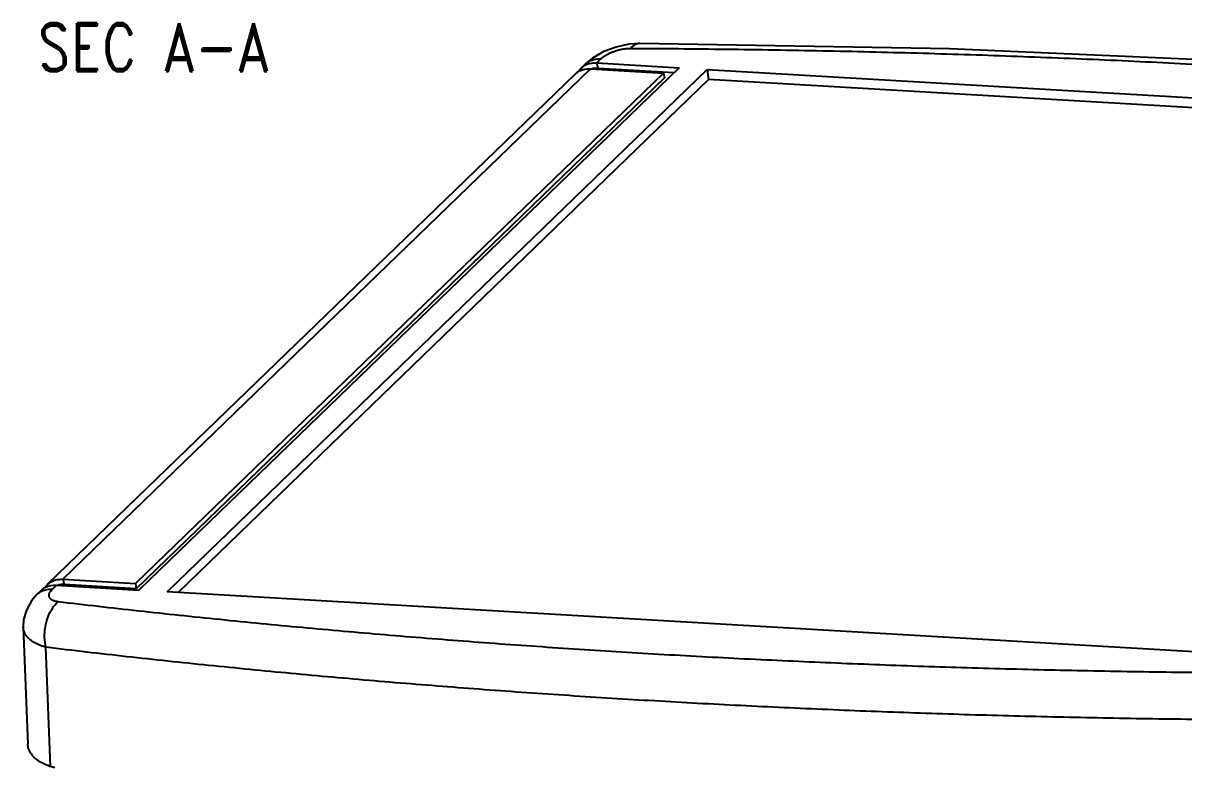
# Model space of a CAD drawing. Header units: millimetres. Extents: x 3559 to 4719, y 1270 to 1649.
# Drawn here: x 4357.8 to 4442.3, y 1350.8 to 1404.9 of the extents above; entities that cross this region are included whole.
import ezdxf
from ezdxf.enums import TextEntityAlignment as Align

# ---------------------------------------------------------------- set-up
doc = ezdxf.new("R2010")
doc.units = ezdxf.units.MM
doc.layers.get('0').update_dxf_attribs({"linetype": 'CONTINUOUS'})
doc.layers.add('hatch', color=56, linetype='CONTINUOUS', lineweight=9)
doc.styles.add('longtou', font='romand.shx', dxfattribs={"width": 0.8, "bigfont": 'fangsong.shx'})

# ---------------------------------------------------------------- blocks, each defined once
blk = doc.blocks.new('*U86')
at = {"color": 7, "linetype": 'Continuous'}
for p, q in [((-37.45, 156.687), (-38.375, 156.624)), ((-37.45, 156.687), (-37.452, 156.687)), ((-41.132, 155.027), (-40.785, 155.363)), ((-41.015, 154.583), (-41.132, 155.027)), ((-41.132, 155.027), (-34.084, 154.615)), ((-88.151, 110.374), (-42.955, 154.094)), ((-86.851, 110.803), (-41.655, 154.522)), ((-35.419, 154.157), (-80.615, 110.437)), ((-34.084, 154.615), (-80.325, 109.884)), ((-77.917, 109.743), (-31.676, 154.474)), ((-42.433, 154.599), (-42.086, 154.935)), ((-41.655, 154.522), (-35.419, 154.157)), ((-41.112, 154.49), (-41.015, 154.583)), ((-41.015, 154.583), (-34.51, 154.202)), ((-35.419, 154.157), (-35.332, 153.743)), ((-31.676, 154.474), (-31.567, 153.611)), ((-31.676, 154.474), (62.504, 148.958)), ((-35.332, 153.743), (-80.555, 109.997)), ((-76.973, 109.688), (-31.567, 153.611)), ((62.61, 148.096), (-31.567, 153.611)), ((-87.721, 109.961), (-87.373, 110.297)), ((-87.373, 110.297), (-80.325, 109.884)), ((-86.851, 110.803), (-86.734, 110.359)), ((-86.851, 110.803), (-80.615, 110.437)), ((-86.734, 110.359), (-86.83, 110.265)), ((-80.555, 109.997), (-86.734, 110.359)), ((-80.615, 110.437), (-80.555, 109.997)), ((-89.024, 109.53), (-88.674, 109.869)), ((16.263, 104.228), (-77.917, 109.743)), ((-90.231, 106.698), (-89.843, 96.694)), ((-87.89, 94.773), (-88.283, 104.979)), ((-87.529, 94.655), (-87.89, 94.773))]:
    blk.add_line(p, q, dxfattribs=at)
for points in [[(-38.375, 156.624), (-39.47, 156.387), (-40.515, 155.992)], [(65.142, 150.811), (40.654, 153.28), (15.206, 155.097), (-10.935, 156.234), (-37.452, 156.687)], [(-40.515, 155.992), (-41.5, 155.421), (-42.087, 154.934)], [(-89.024, 109.53), (-89.511, 108.973), (-89.962, 108.175), (-90.193, 107.356), (-90.231, 106.698)]]:
    blk.add_lwpolyline(points, dxfattribs=at)
for centre, radius, start, end in [((-41.424, 153.559), 1.449, 146.76506, 149.38306), ((-41.426, 153.559), 1.447, 134.08967, 146.73701), ((-41.081, 153.897), 1.444, 133.14508, 134.09306), ((-87.144, 109.334), 1.447, 134.08967, 146.73701), ((-87.142, 109.334), 1.449, 146.76506, 149.38306)]:
    blk.add_arc(centre, radius, start, end, dxfattribs=at)
for points, start_tangent, end_tangent in [([(-40.785, 155.363), (-40.704, 155.437), (-40.614, 155.51), (-40.517, 155.582), (-40.412, 155.651), (-40.3, 155.719), (-40.181, 155.784), (-40.057, 155.846), (-39.928, 155.905), (-39.794, 155.961), (-39.657, 156.013), (-39.517, 156.061), (-39.374, 156.104), (-39.231, 156.143), (-39.086, 156.177), (-38.942, 156.206), (-38.799, 156.23), (-38.657, 156.248), (-38.518, 156.261), (-38.383, 156.269), (-38.251, 156.271)], (0.718745, 0.695274), (0.99999, -0.004413)), ([(-37.452, 156.686), (-37.816, 156.606), (-38.251, 156.271)], (-0.999991, -0.004347), (-0.663821, -0.747892)), ([(-38.251, 156.271), (-30.007, 156.203), (-21.821, 156.071), (-13.695, 155.875), (-5.628, 155.615), (2.376, 155.291), (10.317, 154.904), (18.193, 154.453), (26.003, 153.938), (33.745, 153.36), (41.418, 152.719), (49.021, 152.014), (56.552, 151.246), (64.01, 150.416)], (0.99999, -0.004409), (0.99332, -0.115397)), ([(-42.433, 154.599), (-42.256, 154.744), (-41.743, 154.974), (-41.132, 155.027)], (0.718212, 0.695824), (0.99829, -0.058463)), ([(-42.068, 154.951), (-41.909, 155.08), (-41.396, 155.31), (-40.785, 155.363)], (0.729626, 0.683846), (0.99829, -0.058463)), ([(-42.955, 154.093), (-42.779, 154.239), (-42.266, 154.469)], (0.718212, 0.695824), (0.969529, 0.244976)), ([(-42.266, 154.469), (-41.655, 154.522)], (0.969529, 0.244976), (0.99829, -0.058463)), ([(-41.555, 154.531), (-41.015, 154.583)], (0.963754, 0.266794), (0.99829, -0.058463)), ([(-88.151, 110.374), (-87.975, 110.519), (-87.462, 110.749), (-86.851, 110.803)], (0.718212, 0.695824), (0.99829, -0.058463)), ([(-87.984, 110.244), (-87.373, 110.297)], (0.969529, 0.244976), (0.99829, -0.058463)), ([(-86.734, 110.359), (-87.274, 110.306)], (-0.99829, 0.058463), (-0.963754, -0.266794)), ([(-89.021, 109.532), (-88.845, 109.678), (-88.331, 109.908)], (0.718212, 0.695824), (0.969529, 0.244976)), ([(-88.674, 109.868), (-88.497, 110.014), (-87.984, 110.244)], (0.718212, 0.695824), (0.969529, 0.244976)), ([(-88.331, 109.908), (-87.721, 109.961)], (0.969529, 0.244976), (0.99829, -0.058463)), ([(-87.246, 108.877), (-87.358, 108.893), (-87.463, 108.915), (-87.561, 108.942), (-87.65, 108.974), (-87.73, 109.011), (-87.802, 109.053), (-87.863, 109.099), (-87.915, 109.149), (-87.957, 109.204), (-87.988, 109.261), (-88.008, 109.322), (-88.018, 109.386), (-88.017, 109.453), (-88.006, 109.522), (-87.984, 109.593), (-87.951, 109.665), (-87.908, 109.738), (-87.855, 109.812), (-87.793, 109.887), (-87.721, 109.961)], (-0.992981, 0.118272), (0.718754, 0.695264)), ([(-88.283, 104.979), (-88.396, 105.831), (-88.336, 106.724), (-88.109, 107.579), (-87.734, 108.318), (-87.246, 108.877)], (-0.238602, 0.971117), (0.76353, 0.645772)), ([(14.756, 102.77), (7.116, 102.85), (-0.475, 102.984), (-8.014, 103.174), (-15.501, 103.418), (-22.935, 103.718), (-30.314, 104.072), (-37.637, 104.482), (-44.903, 104.946), (-52.112, 105.465), (-59.261, 106.038), (-66.35, 106.666), (-73.378, 107.349), (-80.344, 108.086), (-87.246, 108.877)], (-0.999977, 0.00677), (-0.992981, 0.118273)), ([(-88.283, 104.979), (-88.565, 105.065), (-88.83, 105.163), (-89.076, 105.273), (-89.3, 105.394), (-89.503, 105.525), (-89.682, 105.666), (-89.837, 105.815), (-89.968, 105.973), (-90.073, 106.138), (-90.152, 106.308), (-90.204, 106.484), (-90.229, 106.664), (-90.231, 106.698)], (-0.964183, 0.265236), (-0.03865, 0.999253)), ([(14.151, 98.76), (6.478, 98.846), (-1.144, 98.987), (-8.716, 99.184), (-16.234, 99.436), (-23.699, 99.743), (-31.11, 100.105), (-38.464, 100.522), (-45.761, 100.994), (-53, 101.521), (-60.179, 102.103), (-67.299, 102.74), (-74.356, 103.432), (-81.351, 104.178), (-88.283, 104.979)], (-0.999971, 0.00757), (-0.992878, 0.119135)), ([(-89.623, 95.974), (-89.762, 96.268), (-89.842, 96.694)], (-0.513917, 0.85784), (-0.041702, 0.99913)), ([(-88.3, 94.928), (-88.752, 95.156), (-89.397, 95.67), (-89.623, 95.974)], (-0.918458, 0.395519), (-0.513917, 0.85784)), ([(-87.89, 94.773), (-88.3, 94.928)], (-0.950004, 0.312239), (-0.918458, 0.395519)), ([(-87.9, 94.749), (-87.952, 94.771), (-88.138, 94.86)], (-0.919033, 0.394182), (-0.88934, 0.457246))]:
    blk.add_spline(points, degree=3, dxfattribs=dict(at, start_tangent=start_tangent, end_tangent=end_tangent))

msp = doc.modelspace()

# ---------------------------------------------------------------- block references
at = {"xscale": 0.85, "yscale": 0.85, "zscale": 0.85}
msp.add_blockref('*U86', (4434.502, 1270.244), dxfattribs=at)

# ---------------------------------------------------------------- texts
at = {"layer": 'hatch', "color": 6, "style": 'longtou', "width": 0.8}
msp.add_text('SEC A-A', height=3.5, dxfattribs=at).set_placement((4367.303, 1403.155), align=Align.MIDDLE)

doc.saveas('drawing.dxf')
